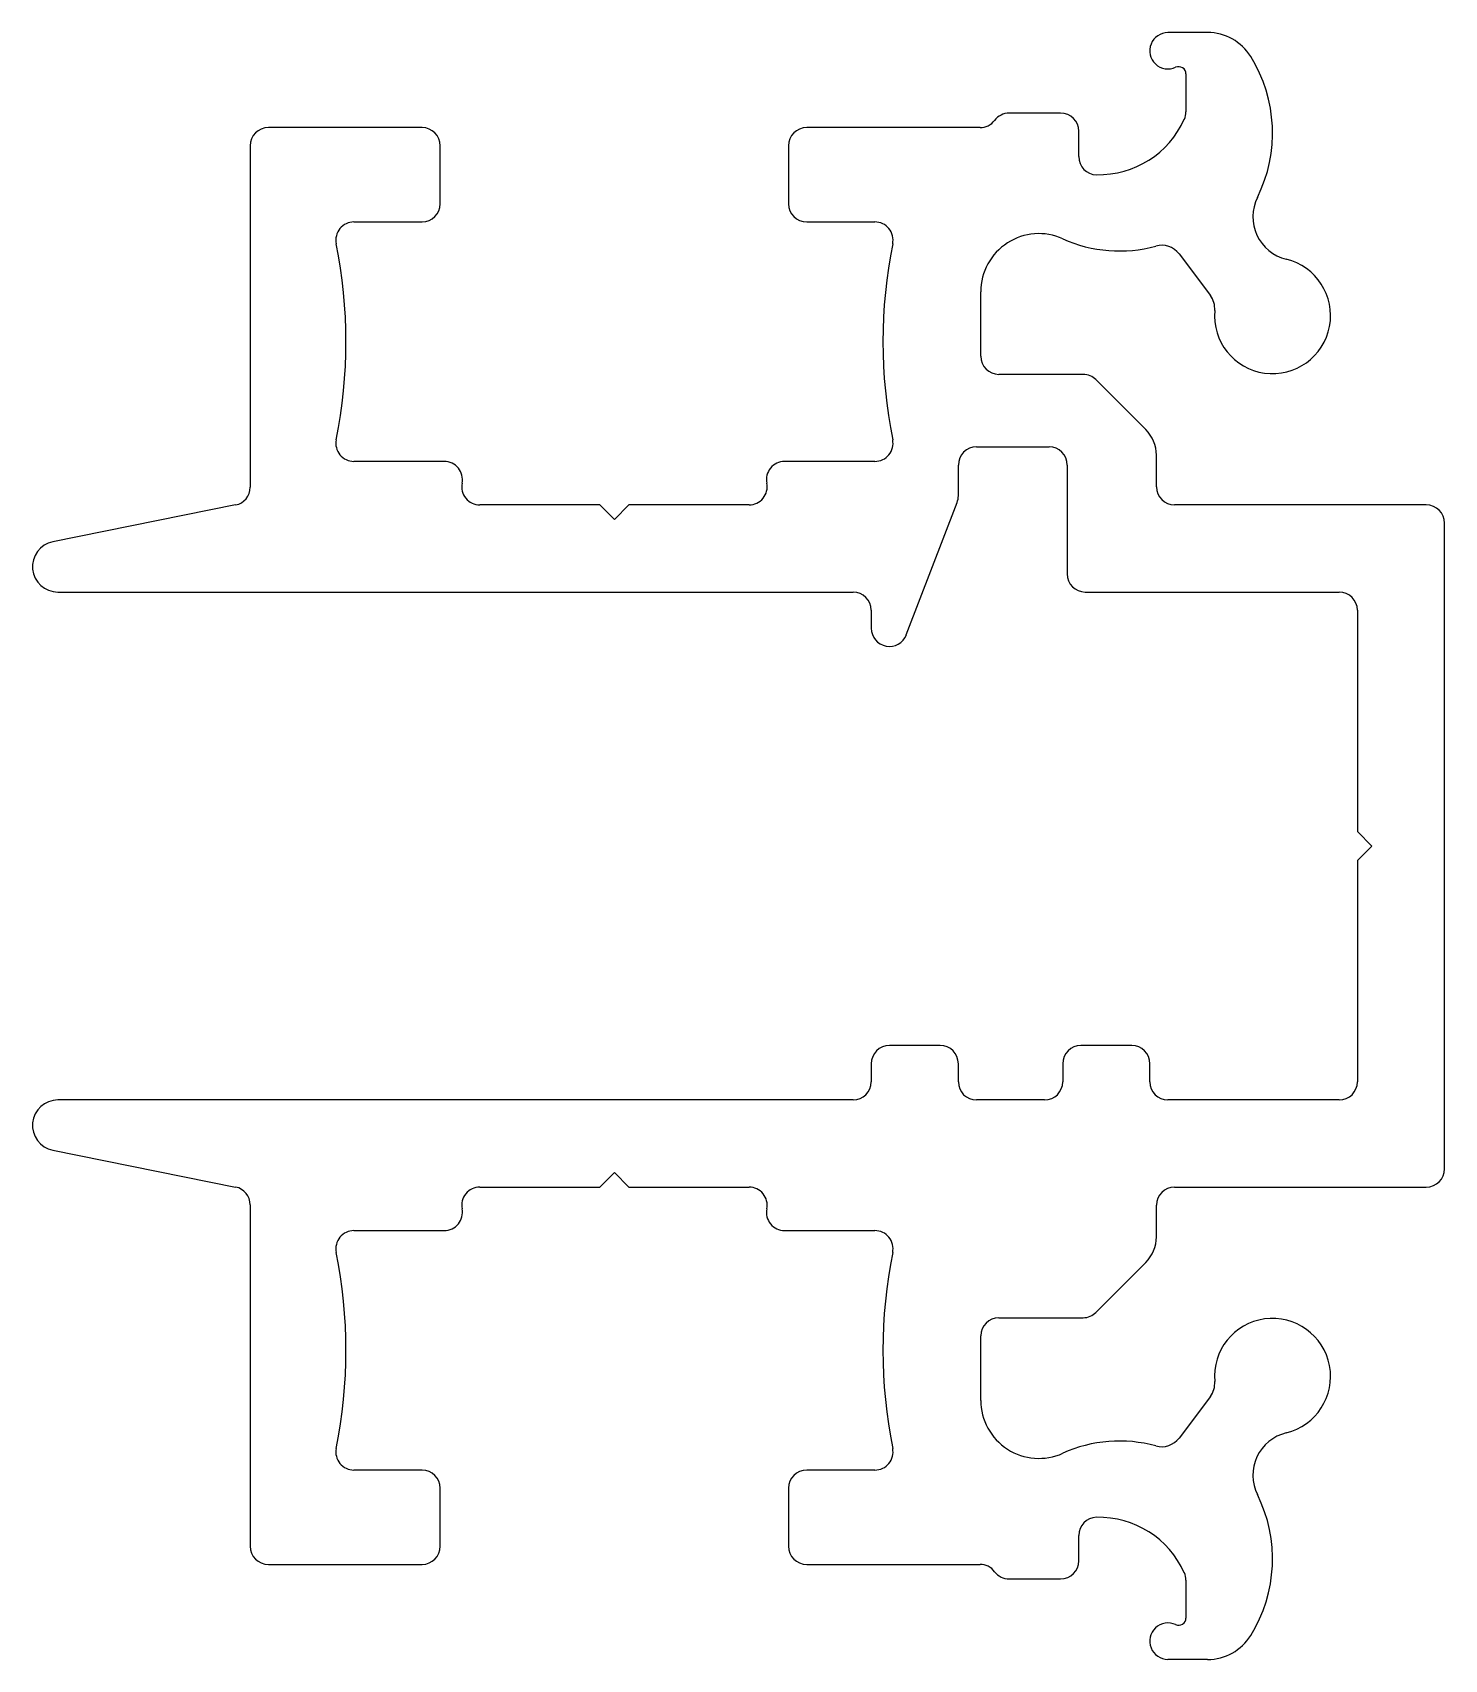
# Model space of a CAD drawing. Extents: x 54.6 to 74.1, y 10.3 to 32.8.
import ezdxf

# ---------------------------------------------------------------- set-up
doc = ezdxf.new("R2010")
doc.units = 0
doc.layers.get('0').update_dxf_attribs({"linetype": 'CONTINUOUS'})

msp = doc.modelspace()

# ---------------------------------------------------------------- linework, layer by layer
for p, q in [((70.794, 32.765), (70.248, 32.765)), ((70.496, 32.195), (70.496, 31.673)), ((68.769, 31.655), (68.059, 31.655)), ((59.969, 31.455), (57.849, 31.455)), ((67.659, 31.455), (65.269, 31.455)), ((69.019, 31.055), (69.019, 31.405)), ((57.599, 31.205), (57.599, 26.5)), ((60.219, 30.405), (60.219, 31.205)), ((65.019, 31.205), (65.019, 30.405)), ((59.029, 30.155), (59.969, 30.155)), ((65.269, 30.155), (66.209, 30.155)), ((70.401, 29.714), (70.833, 29.141)), ((67.669, 28.305), (67.669, 29.194)), ((69.079, 28.055), (67.919, 28.055)), ((69.943, 27.295), (69.256, 27.982)), ((67.609, 27.055), (68.609, 27.055)), ((70.089, 26.505), (70.089, 26.941)), ((60.274, 26.855), (59.029, 26.855)), ((66.209, 26.855), (64.964, 26.855)), ((67.359, 26.379), (67.359, 26.805)), ((68.859, 26.805), (68.859, 25.305)), ((57.398, 26.255), (54.88, 25.748)), ((62.419, 26.255), (60.764, 26.255)), ((62.619, 26.055), (62.419, 26.255)), ((62.819, 26.255), (62.619, 26.055)), ((64.474, 26.255), (62.819, 26.255)), ((66.642, 24.466), (67.342, 26.289)), ((73.809, 26.255), (70.339, 26.255)), ((74.059, 17.105), (74.059, 26.005)), ((54.949, 25.055), (65.909, 25.055)), ((69.109, 25.055), (72.609, 25.055)), ((66.159, 24.805), (66.159, 24.555)), ((72.859, 24.805), (72.859, 21.755)), ((72.859, 21.755), (73.059, 21.555)), ((73.059, 21.555), (72.859, 21.355)), ((72.859, 21.355), (72.859, 18.305)), ((67.109, 18.805), (66.409, 18.805)), ((69.748, 18.805), (69.048, 18.805)), ((66.159, 18.555), (66.159, 18.305)), ((67.359, 18.305), (67.359, 18.555)), ((68.798, 18.555), (68.798, 18.305)), ((69.998, 18.305), (69.998, 18.555)), ((65.909, 18.055), (54.949, 18.055)), ((68.548, 18.055), (67.609, 18.055)), ((72.609, 18.055), (70.248, 18.055)), ((54.88, 17.362), (57.398, 16.855)), ((62.419, 16.855), (62.619, 17.055)), ((62.619, 17.055), (62.819, 16.855)), ((60.764, 16.855), (62.419, 16.855)), ((62.819, 16.855), (64.474, 16.855)), ((70.339, 16.855), (73.809, 16.855)), ((57.599, 16.61), (57.599, 11.905)), ((70.089, 16.169), (70.089, 16.605)), ((59.029, 16.255), (60.274, 16.255)), ((64.964, 16.255), (66.209, 16.255)), ((69.256, 15.128), (69.943, 15.815)), ((67.919, 15.055), (69.079, 15.055)), ((67.669, 13.916), (67.669, 14.805)), ((70.833, 13.97), (70.401, 13.396)), ((59.969, 12.955), (59.029, 12.955)), ((66.209, 12.955), (65.269, 12.955)), ((60.219, 11.905), (60.219, 12.705)), ((65.019, 12.705), (65.019, 11.905)), ((69.019, 11.705), (69.019, 12.055)), ((57.849, 11.655), (59.969, 11.655)), ((65.269, 11.655), (67.659, 11.655)), ((68.059, 11.455), (68.769, 11.455)), ((70.496, 11.438), (70.496, 10.916)), ((70.794, 10.345), (70.248, 10.345))]:
    msp.add_line(p, q)
for centre, radius, start, end in [((70.248, 32.514), 0.251, 90, 294.8673), ((70.794, 32.065), 0.7, 31.7664, 90), ((70.396, 32.195), 0.1, 0, 114.8673), ((69.689, 31.381), 2, 333.628, 31.7664), ((68.059, 31.405), 0.25, 90, 143.1301), ((68.769, 31.405), 0.25, 0, 90), ((70.246, 31.673), 0.25, 335.6663, 0), ((57.849, 31.205), 0.25, 90, 180), ((59.969, 31.205), 0.25, 0, 90), ((65.269, 31.205), 0.25, 90, 180), ((67.659, 31.705), 0.25, 270, 323.1301), ((69.289, 32.105), 1.3, 268.9086, 335.6663), ((69.269, 31.055), 0.25, 180, 268.9086), ((72.018, 30.226), 0.6, 153.628, 256.3909), ((59.969, 30.405), 0.25, 270, 0), ((65.269, 30.405), 0.25, 180, 270), ((59.029, 29.905), 0.25, 90, 191.454), ((66.209, 29.905), 0.25, 348.546, 90), ((52.119, 28.505), 6.8, 348.546, 11.454), ((73.119, 28.505), 6.8, 168.546, 191.454), ((68.469, 29.194), 0.8, 65.7253, 180), ((69.579, 31.655), 1.9, 245.7253, 285.3411), ((70.161, 29.534), 0.3, 37.0003, 105.3411), ((71.689, 28.865), 0.8, 175.0445, 76.3909), ((70.593, 28.96), 0.3, 355.0445, 37.0003), ((67.919, 28.305), 0.25, 180, 270), ((69.079, 27.805), 0.25, 45, 90), ((59.029, 27.105), 0.25, 168.546, 270), ((66.209, 27.105), 0.25, 270, 11.454), ((69.589, 26.941), 0.5, 0, 45), ((67.609, 26.805), 0.25, 90, 180), ((68.609, 26.805), 0.25, 0, 90), ((60.274, 26.605), 0.25, 348.463, 90), ((64.964, 26.605), 0.25, 90, 191.537), ((57.349, 26.5), 0.25, 281.38, 0), ((60.764, 26.505), 0.25, 168.463, 270), ((64.474, 26.505), 0.25, 270, 11.537), ((70.339, 26.505), 0.25, 180, 270), ((67.109, 26.379), 0.25, 339, 0), ((73.809, 26.005), 0.25, 0, 90), ((54.949, 25.405), 0.35, 101.38, 270), ((69.109, 25.305), 0.25, 180, 270), ((65.909, 24.805), 0.25, 0, 90), ((72.609, 24.805), 0.25, 0, 90), ((66.409, 24.555), 0.25, 180, 339), ((66.409, 18.555), 0.25, 90, 180), ((67.109, 18.555), 0.25, 0, 90), ((69.048, 18.555), 0.25, 90, 180), ((69.748, 18.555), 0.25, 0, 90), ((65.909, 18.305), 0.25, 270, 0), ((67.609, 18.305), 0.25, 180, 270), ((68.548, 18.305), 0.25, 270, 0), ((70.248, 18.305), 0.25, 180, 270), ((72.609, 18.305), 0.25, 270, 0), ((54.949, 17.705), 0.35, 90, 258.62), ((73.809, 17.105), 0.25, 270, 0), ((57.349, 16.61), 0.25, 0, 78.62), ((60.764, 16.605), 0.25, 90, 191.537), ((64.474, 16.605), 0.25, 348.463, 90), ((70.339, 16.605), 0.25, 90, 180), ((60.274, 16.505), 0.25, 270, 11.537), ((64.964, 16.505), 0.25, 168.463, 270), ((59.029, 16.005), 0.25, 90, 191.454), ((66.209, 16.005), 0.25, 348.546, 90), ((69.589, 16.169), 0.5, 315, 0), ((52.119, 14.605), 6.8, 348.546, 11.454), ((73.119, 14.605), 6.8, 168.546, 191.454), ((67.919, 14.805), 0.25, 90, 180), ((69.079, 15.305), 0.25, 270, 315), ((71.689, 14.245), 0.8, 283.6091, 184.9555), ((70.593, 14.15), 0.3, 322.9997, 4.9555), ((68.469, 13.916), 0.8, 180, 294.2747), ((72.018, 12.884), 0.6, 103.6091, 206.372), ((59.029, 13.205), 0.25, 168.546, 270), ((66.209, 13.205), 0.25, 270, 11.454), ((69.579, 11.455), 1.9, 74.6589, 114.2747), ((70.161, 13.577), 0.3, 254.6589, 322.9997), ((59.969, 12.705), 0.25, 0, 90), ((65.269, 12.705), 0.25, 90, 180), ((69.689, 11.73), 2, 328.2336, 26.372), ((69.269, 12.055), 0.25, 91.0914, 180), ((69.289, 11.005), 1.3, 24.3337, 91.0914), ((57.849, 11.905), 0.25, 180, 270), ((59.969, 11.905), 0.25, 270, 0), ((65.269, 11.905), 0.25, 180, 270), ((68.769, 11.705), 0.25, 270, 0), ((67.659, 11.405), 0.25, 36.8699, 90), ((68.059, 11.705), 0.25, 216.8699, 270), ((70.246, 11.438), 0.25, 360, 24.3337), ((70.248, 10.597), 0.251, 65.1327, 270), ((70.396, 10.916), 0.1, 245.1327, 0), ((70.794, 11.045), 0.7, 270, 328.2336)]:
    msp.add_arc(centre, radius, start, end)

doc.saveas('drawing.dxf')
